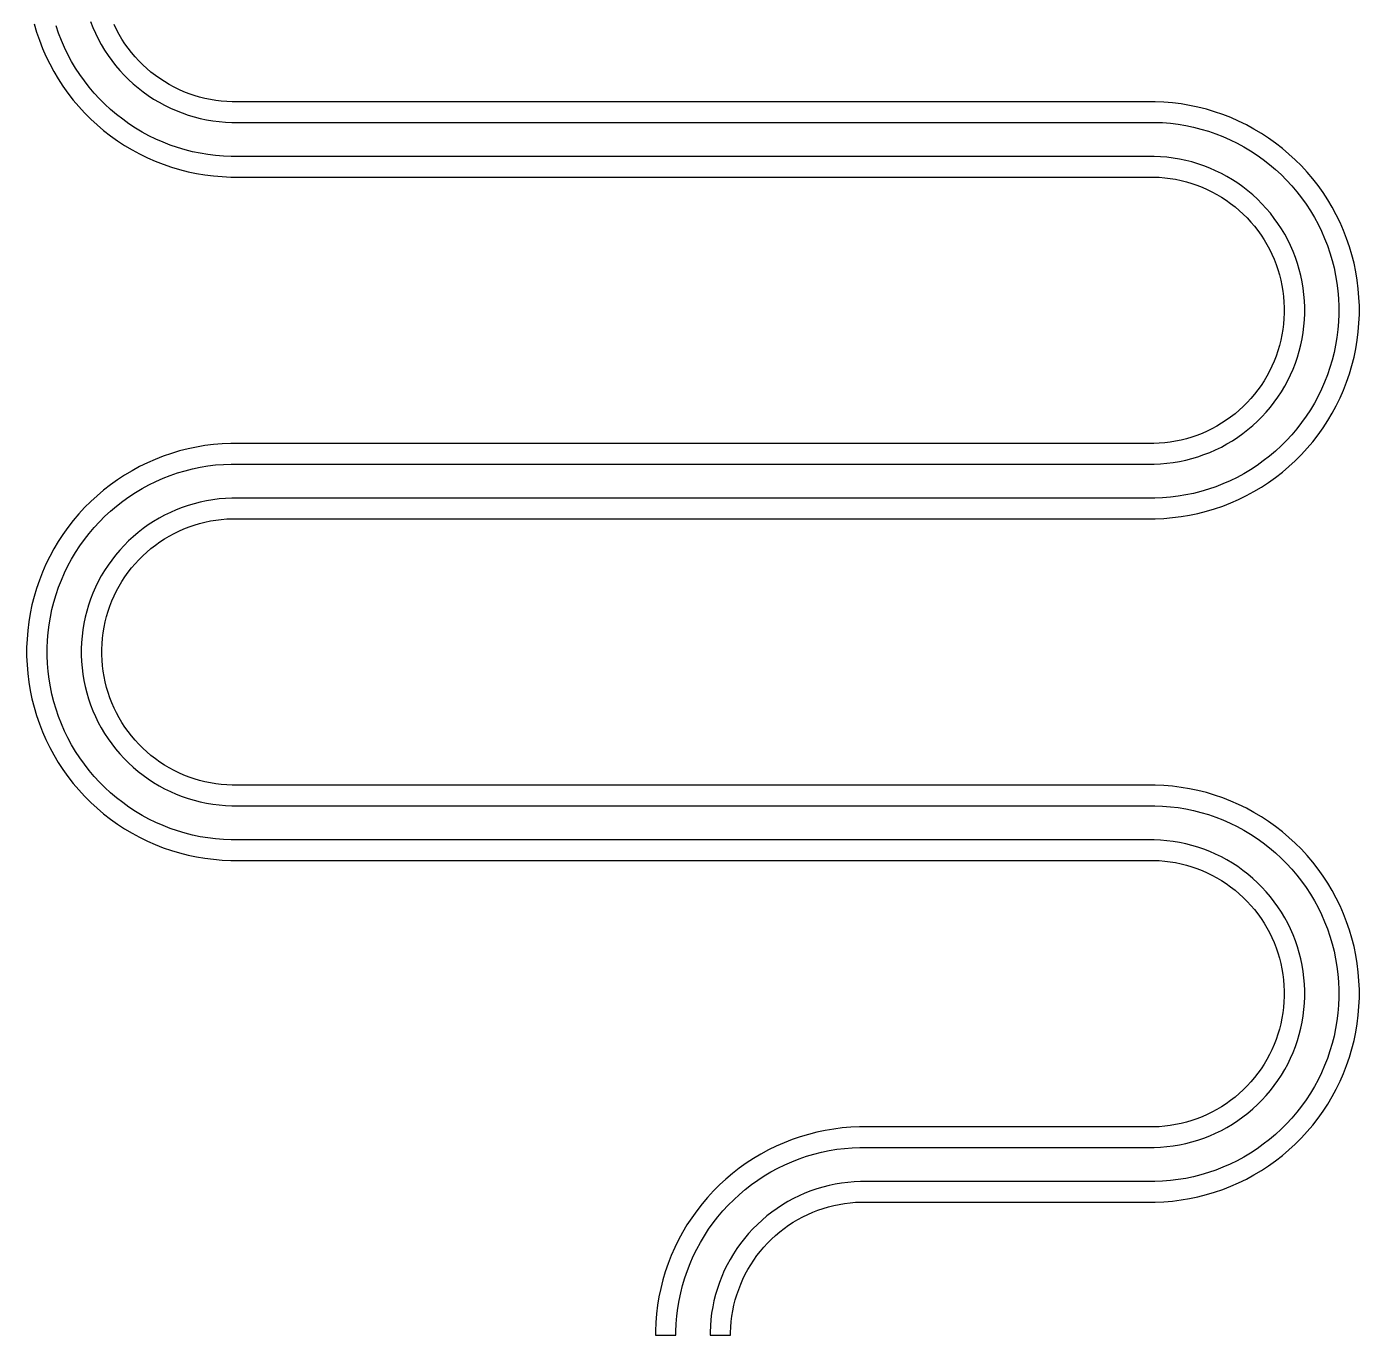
# Model space of a CAD drawing. Extents: x -3354 to 6958, y 9496 to 19808.
# Drawn here: x 3153.7 to 3543.9, y 13526 to 13909 of the extents above; entities that cross this region are included whole.
import ezdxf

# ---------------------------------------------------------------- set-up
doc = ezdxf.new("R2010")
doc.units = 0
doc.layers.add('L1D0', color=3, linetype='CONTINUOUS')

msp = doc.modelspace()

# ---------------------------------------------------------------- linework, layer by layer
at = {"layer": 'L1D0'}
for points in [[(3155.889, 13909.816), (3156.609, 13907.399), (3157.428, 13905.014), (3158.344, 13902.664), (3159.357, 13900.355), (3160.465, 13898.089), (3161.665, 13895.871), (3162.956, 13893.705), (3164.336, 13891.594), (3165.801, 13889.541), (3167.35, 13887.551), (3168.98, 13885.627), (3170.688, 13883.771), (3172.471, 13881.988), (3174.327, 13880.28), (3176.251, 13878.65), (3178.241, 13877.101), (3180.294, 13875.636), (3182.405, 13874.256), (3184.571, 13872.965), (3186.789, 13871.765), (3189.055, 13870.657), (3191.364, 13869.644), (3193.714, 13868.728), (3196.099, 13867.909), (3198.516, 13867.189), (3200.961, 13866.57), (3203.429, 13866.053), (3205.916, 13865.637), (3208.419, 13865.325), (3210.932, 13865.117), (3213.452, 13865.013), (3483.753, 13865.013), (3485.364, 13864.946), (3486.971, 13864.813), (3488.571, 13864.614), (3490.161, 13864.348), (3491.739, 13864.018), (3493.302, 13863.622), (3494.848, 13863.162), (3496.373, 13862.638), (3497.875, 13862.052), (3499.351, 13861.404), (3500.8, 13860.696), (3502.218, 13859.929), (3503.603, 13859.103), (3504.953, 13858.222), (3506.265, 13857.285), (3507.537, 13856.294), (3508.768, 13855.252), (3509.954, 13854.16), (3511.094, 13853.02), (3512.186, 13851.834), (3513.228, 13850.603), (3514.219, 13849.331), (3515.156, 13848.019), (3516.037, 13846.669), (3516.863, 13845.284), (3517.63, 13843.866), (3518.338, 13842.417), (3518.986, 13840.941), (3519.572, 13839.439), (3520.096, 13837.914), (3520.556, 13836.368), (3520.952, 13834.805), (3521.282, 13833.227), (3521.548, 13831.637), (3521.747, 13830.037), (3521.88, 13828.43), (3521.947, 13826.819), (3521.947, 13825.207), (3521.88, 13823.596), (3521.747, 13821.989), (3521.548, 13820.389), (3521.282, 13818.799), (3520.952, 13817.221), (3520.556, 13815.658), (3520.096, 13814.112), (3519.572, 13812.587), (3518.986, 13811.085), (3518.338, 13809.609), (3517.63, 13808.16), (3516.863, 13806.742), (3516.037, 13805.357), (3515.156, 13804.007), (3514.219, 13802.695), (3513.228, 13801.423), (3512.186, 13800.192), (3511.094, 13799.006), (3509.954, 13797.866), (3508.768, 13796.774), (3507.537, 13795.732), (3506.265, 13794.741), (3504.953, 13793.804), (3503.603, 13792.923), (3502.218, 13792.097), (3500.8, 13791.33), (3499.351, 13790.622), (3497.875, 13789.974), (3496.373, 13789.388), (3494.848, 13788.864), (3493.302, 13788.404), (3491.739, 13788.008), (3490.161, 13787.678), (3488.571, 13787.412), (3486.971, 13787.213), (3485.364, 13787.08), (3483.753, 13787.013), (3213.452, 13787.013), (3210.932, 13786.909), (3208.419, 13786.701), (3205.916, 13786.389), (3203.429, 13785.973), (3200.961, 13785.456), (3198.516, 13784.837), (3196.099, 13784.117), (3193.714, 13783.298), (3191.364, 13782.382), (3189.055, 13781.369), (3186.789, 13780.261), (3184.571, 13779.061), (3182.405, 13777.77), (3180.294, 13776.39), (3178.241, 13774.925), (3176.251, 13773.376), (3174.327, 13771.746), (3172.471, 13770.038), (3170.688, 13768.255), (3168.98, 13766.399), (3167.35, 13764.475), (3165.801, 13762.485), (3164.336, 13760.432), (3162.956, 13758.321), (3161.665, 13756.155), (3160.465, 13753.937), (3159.357, 13751.671), (3158.344, 13749.362), (3157.428, 13747.012), (3156.609, 13744.627), (3155.889, 13742.21), (3155.27, 13739.765), (3154.753, 13737.297), (3154.337, 13734.81), (3154.025, 13732.307), (3153.817, 13729.794), (3153.713, 13727.274), (3153.713, 13724.752), (3153.817, 13722.232), (3154.025, 13719.719), (3154.337, 13717.216), (3154.753, 13714.729), (3155.27, 13712.261), (3155.889, 13709.816), (3156.609, 13707.399), (3157.428, 13705.014), (3158.344, 13702.664), (3159.357, 13700.355), (3160.465, 13698.089), (3161.665, 13695.871), (3162.956, 13693.705), (3164.336, 13691.594), (3165.801, 13689.541), (3167.35, 13687.551), (3168.98, 13685.627), (3170.688, 13683.771), (3172.471, 13681.988), (3174.327, 13680.28), (3176.251, 13678.65), (3178.241, 13677.101), (3180.294, 13675.636), (3182.405, 13674.256), (3184.571, 13672.965), (3186.789, 13671.765), (3189.055, 13670.657), (3191.364, 13669.644), (3193.714, 13668.728), (3196.099, 13667.909), (3198.516, 13667.189), (3200.961, 13666.57), (3203.429, 13666.053), (3205.916, 13665.637), (3208.419, 13665.325), (3210.932, 13665.117), (3213.452, 13665.013), (3483.753, 13665.013), (3485.364, 13664.946), (3486.971, 13664.813), (3488.571, 13664.614), (3490.161, 13664.348), (3491.739, 13664.018), (3493.302, 13663.622), (3494.848, 13663.162), (3496.373, 13662.638), (3497.875, 13662.052), (3499.351, 13661.404), (3500.8, 13660.696), (3502.218, 13659.929), (3503.603, 13659.103), (3504.953, 13658.222), (3506.265, 13657.285), (3507.537, 13656.294), (3508.768, 13655.252), (3509.954, 13654.16), (3511.094, 13653.02), (3512.186, 13651.834), (3513.228, 13650.603), (3514.219, 13649.331), (3515.156, 13648.019), (3516.037, 13646.669), (3516.863, 13645.284), (3517.63, 13643.866), (3518.338, 13642.417), (3518.986, 13640.941), (3519.572, 13639.439), (3520.096, 13637.914), (3520.556, 13636.368), (3520.952, 13634.805), (3521.282, 13633.227), (3521.548, 13631.637), (3521.747, 13630.037), (3521.88, 13628.43), (3521.947, 13626.819), (3521.947, 13625.207), (3521.88, 13623.596), (3521.747, 13621.989), (3521.548, 13620.389), (3521.282, 13618.799), (3520.952, 13617.221), (3520.556, 13615.658), (3520.096, 13614.112), (3519.572, 13612.587), (3518.986, 13611.085), (3518.338, 13609.609), (3517.63, 13608.16), (3516.863, 13606.742), (3516.037, 13605.357), (3515.156, 13604.007), (3514.219, 13602.695), (3513.228, 13601.423), (3512.186, 13600.192), (3511.094, 13599.006), (3509.954, 13597.866), (3508.768, 13596.774), (3507.537, 13595.732), (3506.265, 13594.741), (3504.953, 13593.804), (3503.603, 13592.923), (3502.218, 13592.097), (3500.8, 13591.33), (3499.351, 13590.622), (3497.875, 13589.974), (3496.373, 13589.388), (3494.848, 13588.864), (3493.302, 13588.404), (3491.739, 13588.008), (3490.161, 13587.678), (3488.571, 13587.412), (3486.971, 13587.213), (3485.364, 13587.08), (3483.753, 13587.013), (3397.569, 13587.013), (3395.049, 13586.909), (3392.536, 13586.701), (3390.033, 13586.389), (3387.546, 13585.973), (3385.078, 13585.456), (3382.633, 13584.837), (3380.216, 13584.117), (3377.831, 13583.298), (3375.481, 13582.382), (3373.172, 13581.369), (3370.906, 13580.261), (3368.688, 13579.061), (3366.522, 13577.77), (3364.411, 13576.39), (3362.358, 13574.925), (3360.368, 13573.376), (3358.444, 13571.746), (3356.588, 13570.038), (3354.805, 13568.255), (3353.097, 13566.399), (3351.467, 13564.475), (3349.918, 13562.485), (3348.453, 13560.432), (3347.073, 13558.321), (3345.782, 13556.155), (3344.582, 13553.937), (3343.474, 13551.671), (3342.461, 13549.362), (3341.545, 13547.012), (3340.726, 13544.627), (3340.006, 13542.21), (3339.387, 13539.765), (3338.87, 13537.297), (3338.454, 13534.81), (3338.142, 13532.307), (3337.934, 13529.794), (3337.83, 13527.274), (3337.83, 13526.013), (3343.83, 13526.013), (3343.83, 13527.15), (3343.924, 13529.422), (3344.112, 13531.688), (3344.393, 13533.944), (3344.767, 13536.187), (3345.234, 13538.413), (3345.792, 13540.617), (3346.441, 13542.796), (3347.179, 13544.947), (3348.006, 13547.065), (3348.919, 13549.147), (3349.918, 13551.19), (3351, 13553.19), (3352.164, 13555.143), (3353.408, 13557.047), (3354.729, 13558.898), (3356.126, 13560.692), (3357.595, 13562.427), (3359.135, 13564.1), (3360.743, 13565.708), (3362.416, 13567.248), (3364.151, 13568.717), (3365.945, 13570.114), (3367.796, 13571.435), (3369.7, 13572.679), (3371.653, 13573.843), (3373.653, 13574.925), (3375.696, 13575.924), (3377.778, 13576.837), (3379.896, 13577.664), (3382.047, 13578.402), (3384.226, 13579.051), (3386.43, 13579.609), (3388.656, 13580.076), (3390.899, 13580.45), (3393.155, 13580.731), (3395.421, 13580.919), (3397.693, 13581.013), (3483.877, 13581.013), (3485.736, 13581.09), (3487.59, 13581.244), (3489.436, 13581.474), (3491.271, 13581.78), (3493.092, 13582.162), (3494.896, 13582.618), (3496.679, 13583.149), (3498.438, 13583.753), (3500.171, 13584.43), (3501.875, 13585.177), (3503.547, 13585.994), (3505.183, 13586.879), (3506.781, 13587.832), (3508.338, 13588.849), (3509.853, 13589.93), (3511.321, 13591.073), (3512.74, 13592.275), (3514.109, 13593.535), (3515.425, 13594.851), (3516.685, 13596.22), (3517.887, 13597.639), (3519.03, 13599.107), (3520.111, 13600.622), (3521.128, 13602.179), (3522.081, 13603.777), (3522.966, 13605.413), (3523.783, 13607.085), (3524.53, 13608.789), (3525.207, 13610.522), (3525.811, 13612.281), (3526.342, 13614.064), (3526.798, 13615.868), (3527.18, 13617.689), (3527.486, 13619.524), (3527.716, 13621.37), (3527.87, 13623.224), (3527.947, 13625.083), (3527.947, 13626.943), (3527.87, 13628.802), (3527.716, 13630.656), (3527.486, 13632.502), (3527.18, 13634.337), (3526.798, 13636.158), (3526.342, 13637.962), (3525.811, 13639.745), (3525.207, 13641.504), (3524.53, 13643.237), (3523.783, 13644.941), (3522.966, 13646.613), (3522.081, 13648.249), (3521.128, 13649.847), (3520.111, 13651.404), (3519.03, 13652.919), (3517.887, 13654.387), (3516.685, 13655.806), (3515.425, 13657.175), (3514.109, 13658.491), (3512.74, 13659.751), (3511.321, 13660.953), (3509.853, 13662.096), (3508.338, 13663.177), (3506.781, 13664.194), (3505.183, 13665.147), (3503.547, 13666.032), (3501.875, 13666.849), (3500.171, 13667.596), (3498.438, 13668.273), (3496.679, 13668.877), (3494.896, 13669.408), (3493.092, 13669.864), (3491.271, 13670.246), (3489.436, 13670.552), (3487.59, 13670.782), (3485.736, 13670.936), (3483.877, 13671.013), (3213.576, 13671.013), (3211.304, 13671.107), (3209.038, 13671.295), (3206.782, 13671.576), (3204.539, 13671.95), (3202.313, 13672.417), (3200.109, 13672.975), (3197.93, 13673.624), (3195.779, 13674.362), (3193.661, 13675.189), (3191.579, 13676.102), (3189.536, 13677.101), (3187.536, 13678.183), (3185.583, 13679.347), (3183.679, 13680.591), (3181.828, 13681.912), (3180.034, 13683.309), (3178.299, 13684.778), (3176.626, 13686.318), (3175.018, 13687.926), (3173.478, 13689.599), (3172.009, 13691.334), (3170.612, 13693.128), (3169.291, 13694.979), (3168.047, 13696.883), (3166.883, 13698.836), (3165.801, 13700.836), (3164.802, 13702.879), (3163.889, 13704.961), (3163.062, 13707.079), (3162.324, 13709.23), (3161.675, 13711.409), (3161.117, 13713.613), (3160.65, 13715.839), (3160.276, 13718.082), (3159.995, 13720.338), (3159.807, 13722.604), (3159.713, 13724.876), (3159.713, 13727.15), (3159.807, 13729.422), (3159.995, 13731.688), (3160.276, 13733.944), (3160.65, 13736.187), (3161.117, 13738.413), (3161.675, 13740.617), (3162.324, 13742.796), (3163.062, 13744.947), (3163.889, 13747.065), (3164.802, 13749.147), (3165.801, 13751.19), (3166.883, 13753.19), (3168.047, 13755.143), (3169.291, 13757.047), (3170.612, 13758.898), (3172.009, 13760.692), (3173.478, 13762.427), (3175.018, 13764.1), (3176.626, 13765.708), (3178.299, 13767.248), (3180.034, 13768.717), (3181.828, 13770.114), (3183.679, 13771.435), (3185.583, 13772.679), (3187.536, 13773.843), (3189.536, 13774.925), (3191.579, 13775.924), (3193.661, 13776.837), (3195.779, 13777.664), (3197.93, 13778.402), (3200.109, 13779.051), (3202.313, 13779.609), (3204.539, 13780.076), (3206.782, 13780.45), (3209.038, 13780.731), (3211.304, 13780.919), (3213.576, 13781.013), (3483.877, 13781.013), (3485.736, 13781.09), (3487.59, 13781.244), (3489.436, 13781.474), (3491.271, 13781.78), (3493.092, 13782.162), (3494.896, 13782.618), (3496.679, 13783.149), (3498.438, 13783.753), (3500.171, 13784.43), (3501.875, 13785.177), (3503.547, 13785.994), (3505.183, 13786.879), (3506.781, 13787.832), (3508.338, 13788.849), (3509.853, 13789.93), (3511.321, 13791.073), (3512.74, 13792.275), (3514.109, 13793.535), (3515.425, 13794.851), (3516.685, 13796.22), (3517.887, 13797.639), (3519.03, 13799.107), (3520.111, 13800.622), (3521.128, 13802.179), (3522.081, 13803.777), (3522.966, 13805.413), (3523.783, 13807.085), (3524.53, 13808.789), (3525.207, 13810.522), (3525.811, 13812.281), (3526.342, 13814.064), (3526.798, 13815.868), (3527.18, 13817.689), (3527.486, 13819.524), (3527.716, 13821.37), (3527.87, 13823.224), (3527.947, 13825.083), (3527.947, 13826.943), (3527.87, 13828.802), (3527.716, 13830.656), (3527.486, 13832.502), (3527.18, 13834.337), (3526.798, 13836.158), (3526.342, 13837.962), (3525.811, 13839.745), (3525.207, 13841.504), (3524.53, 13843.237), (3523.783, 13844.941), (3522.966, 13846.613), (3522.081, 13848.249), (3521.128, 13849.847), (3520.111, 13851.404), (3519.03, 13852.919), (3517.887, 13854.387), (3516.685, 13855.806), (3515.425, 13857.175), (3514.109, 13858.491), (3512.74, 13859.751), (3511.321, 13860.953), (3509.853, 13862.096), (3508.338, 13863.177), (3506.781, 13864.194), (3505.183, 13865.147), (3503.547, 13866.032), (3501.875, 13866.849), (3500.171, 13867.596), (3498.438, 13868.273), (3496.679, 13868.877), (3494.896, 13869.408), (3493.092, 13869.864), (3491.271, 13870.246), (3489.436, 13870.552), (3487.59, 13870.782), (3485.736, 13870.936), (3483.877, 13871.013), (3213.576, 13871.013), (3211.304, 13871.107), (3209.038, 13871.295), (3206.782, 13871.576), (3204.539, 13871.95), (3202.313, 13872.417), (3200.109, 13872.975), (3197.93, 13873.624), (3195.779, 13874.362), (3193.661, 13875.189), (3191.579, 13876.102), (3189.536, 13877.101), (3187.536, 13878.183), (3185.583, 13879.347), (3183.679, 13880.591), (3181.828, 13881.912), (3180.034, 13883.309), (3178.299, 13884.778), (3176.626, 13886.318), (3175.018, 13887.926), (3173.478, 13889.599), (3172.009, 13891.334), (3170.612, 13893.128), (3169.291, 13894.979), (3168.047, 13896.883), (3166.883, 13898.836), (3165.801, 13900.836), (3164.802, 13902.879), (3163.889, 13904.961), (3163.062, 13907.079), (3162.324, 13909.23)], [(3172.453, 13910.522), (3173.13, 13908.789), (3173.877, 13907.085), (3174.694, 13905.413), (3175.579, 13903.777), (3176.532, 13902.179), (3177.549, 13900.622), (3178.63, 13899.107), (3179.773, 13897.639), (3180.975, 13896.22), (3182.235, 13894.851), (3183.551, 13893.535), (3184.92, 13892.275), (3186.339, 13891.073), (3187.807, 13889.93), (3189.322, 13888.849), (3190.879, 13887.832), (3192.477, 13886.879), (3194.113, 13885.994), (3195.785, 13885.177), (3197.489, 13884.43), (3199.222, 13883.753), (3200.981, 13883.149), (3202.764, 13882.618), (3204.568, 13882.162), (3206.389, 13881.78), (3208.224, 13881.474), (3210.07, 13881.244), (3211.924, 13881.09), (3213.783, 13881.013), (3484.084, 13881.013), (3486.356, 13880.919), (3488.622, 13880.731), (3490.878, 13880.45), (3493.121, 13880.076), (3495.347, 13879.609), (3497.551, 13879.051), (3499.73, 13878.402), (3501.881, 13877.664), (3503.999, 13876.837), (3506.081, 13875.924), (3508.124, 13874.925), (3510.124, 13873.843), (3512.077, 13872.679), (3513.981, 13871.435), (3515.832, 13870.114), (3517.626, 13868.717), (3519.361, 13867.248), (3521.034, 13865.708), (3522.642, 13864.1), (3524.182, 13862.427), (3525.651, 13860.692), (3527.048, 13858.898), (3528.369, 13857.047), (3529.613, 13855.143), (3530.777, 13853.19), (3531.859, 13851.19), (3532.858, 13849.147), (3533.771, 13847.065), (3534.598, 13844.947), (3535.336, 13842.796), (3535.985, 13840.617), (3536.543, 13838.413), (3537.01, 13836.187), (3537.384, 13833.944), (3537.665, 13831.688), (3537.853, 13829.422), (3537.947, 13827.15), (3537.947, 13824.876), (3537.853, 13822.604), (3537.665, 13820.338), (3537.384, 13818.082), (3537.01, 13815.839), (3536.543, 13813.613), (3535.985, 13811.409), (3535.336, 13809.23), (3534.598, 13807.079), (3533.771, 13804.961), (3532.858, 13802.879), (3531.859, 13800.836), (3530.777, 13798.836), (3529.613, 13796.883), (3528.369, 13794.979), (3527.048, 13793.128), (3525.651, 13791.334), (3524.182, 13789.599), (3522.642, 13787.926), (3521.034, 13786.318), (3519.361, 13784.778), (3517.626, 13783.309), (3515.832, 13781.912), (3513.981, 13780.591), (3512.077, 13779.347), (3510.124, 13778.183), (3508.124, 13777.101), (3506.081, 13776.102), (3503.999, 13775.189), (3501.881, 13774.362), (3499.73, 13773.624), (3497.551, 13772.975), (3495.347, 13772.417), (3493.121, 13771.95), (3490.878, 13771.576), (3488.622, 13771.295), (3486.356, 13771.107), (3484.084, 13771.013), (3213.783, 13771.013), (3211.924, 13770.936), (3210.07, 13770.782), (3208.224, 13770.552), (3206.389, 13770.246), (3204.568, 13769.864), (3202.764, 13769.408), (3200.981, 13768.877), (3199.222, 13768.273), (3197.489, 13767.596), (3195.785, 13766.849), (3194.113, 13766.032), (3192.477, 13765.147), (3190.879, 13764.194), (3189.322, 13763.177), (3187.807, 13762.096), (3186.339, 13760.953), (3184.92, 13759.751), (3183.551, 13758.491), (3182.235, 13757.175), (3180.975, 13755.806), (3179.773, 13754.387), (3178.63, 13752.919), (3177.549, 13751.404), (3176.532, 13749.847), (3175.579, 13748.249), (3174.694, 13746.613), (3173.877, 13744.941), (3173.13, 13743.237), (3172.453, 13741.504), (3171.849, 13739.745), (3171.318, 13737.962), (3170.862, 13736.158), (3170.48, 13734.337), (3170.174, 13732.502), (3169.944, 13730.656), (3169.79, 13728.802), (3169.713, 13726.943), (3169.713, 13725.083), (3169.79, 13723.224), (3169.944, 13721.37), (3170.174, 13719.524), (3170.48, 13717.689), (3170.862, 13715.868), (3171.318, 13714.064), (3171.849, 13712.281), (3172.453, 13710.522), (3173.13, 13708.789), (3173.877, 13707.085), (3174.694, 13705.413), (3175.579, 13703.777), (3176.532, 13702.179), (3177.549, 13700.622), (3178.63, 13699.107), (3179.773, 13697.639), (3180.975, 13696.22), (3182.235, 13694.851), (3183.551, 13693.535), (3184.92, 13692.275), (3186.339, 13691.073), (3187.807, 13689.93), (3189.322, 13688.849), (3190.879, 13687.832), (3192.477, 13686.879), (3194.113, 13685.994), (3195.785, 13685.177), (3197.489, 13684.43), (3199.222, 13683.753), (3200.981, 13683.149), (3202.764, 13682.618), (3204.568, 13682.162), (3206.389, 13681.78), (3208.224, 13681.474), (3210.07, 13681.244), (3211.924, 13681.09), (3213.783, 13681.013), (3484.084, 13681.013), (3486.356, 13680.919), (3488.622, 13680.731), (3490.878, 13680.45), (3493.121, 13680.076), (3495.347, 13679.609), (3497.551, 13679.051), (3499.73, 13678.402), (3501.881, 13677.664), (3503.999, 13676.837), (3506.081, 13675.924), (3508.124, 13674.925), (3510.124, 13673.843), (3512.077, 13672.679), (3513.981, 13671.435), (3515.832, 13670.114), (3517.626, 13668.717), (3519.361, 13667.248), (3521.034, 13665.708), (3522.642, 13664.1), (3524.182, 13662.427), (3525.651, 13660.692), (3527.048, 13658.898), (3528.369, 13657.047), (3529.613, 13655.143), (3530.777, 13653.19), (3531.859, 13651.19), (3532.858, 13649.147), (3533.771, 13647.065), (3534.598, 13644.947), (3535.336, 13642.796), (3535.985, 13640.617), (3536.543, 13638.413), (3537.01, 13636.187), (3537.384, 13633.944), (3537.665, 13631.688), (3537.853, 13629.422), (3537.947, 13627.15), (3537.947, 13624.876), (3537.853, 13622.604), (3537.665, 13620.338), (3537.384, 13618.082), (3537.01, 13615.839), (3536.543, 13613.613), (3535.985, 13611.409), (3535.336, 13609.23), (3534.598, 13607.079), (3533.771, 13604.961), (3532.858, 13602.879), (3531.859, 13600.836), (3530.777, 13598.836), (3529.613, 13596.883), (3528.369, 13594.979), (3527.048, 13593.128), (3525.651, 13591.334), (3524.182, 13589.599), (3522.642, 13587.926), (3521.034, 13586.318), (3519.361, 13584.778), (3517.626, 13583.309), (3515.832, 13581.912), (3513.981, 13580.591), (3512.077, 13579.347), (3510.124, 13578.183), (3508.124, 13577.101), (3506.081, 13576.102), (3503.999, 13575.189), (3501.881, 13574.362), (3499.73, 13573.624), (3497.551, 13572.975), (3495.347, 13572.417), (3493.121, 13571.95), (3490.878, 13571.576), (3488.622, 13571.295), (3486.356, 13571.107), (3484.084, 13571.013), (3397.9, 13571.013), (3396.041, 13570.936), (3394.187, 13570.782), (3392.341, 13570.552), (3390.506, 13570.246), (3388.685, 13569.864), (3386.881, 13569.408), (3385.098, 13568.877), (3383.339, 13568.273), (3381.606, 13567.596), (3379.902, 13566.849), (3378.23, 13566.032), (3376.594, 13565.147), (3374.996, 13564.194), (3373.439, 13563.177), (3371.924, 13562.096), (3370.456, 13560.953), (3369.037, 13559.751), (3367.668, 13558.491), (3366.352, 13557.175), (3365.092, 13555.806), (3363.89, 13554.387), (3362.747, 13552.919), (3361.666, 13551.404), (3360.649, 13549.847), (3359.696, 13548.249), (3358.811, 13546.613), (3357.994, 13544.941), (3357.247, 13543.237), (3356.57, 13541.504), (3355.966, 13539.745), (3355.435, 13537.962), (3354.979, 13536.158), (3354.597, 13534.337), (3354.291, 13532.502), (3354.061, 13530.656), (3353.907, 13528.802), (3353.83, 13526.943), (3353.83, 13526.013), (3359.83, 13526.013), (3359.83, 13526.819), (3359.897, 13528.43), (3360.03, 13530.037), (3360.229, 13531.637), (3360.495, 13533.227), (3360.825, 13534.805), (3361.221, 13536.368), (3361.681, 13537.914), (3362.205, 13539.439), (3362.791, 13540.941), (3363.439, 13542.417), (3364.147, 13543.866), (3364.914, 13545.284), (3365.74, 13546.669), (3366.621, 13548.019), (3367.558, 13549.331), (3368.549, 13550.603), (3369.591, 13551.834), (3370.683, 13553.02), (3371.823, 13554.16), (3373.009, 13555.252), (3374.24, 13556.294), (3375.512, 13557.285), (3376.824, 13558.222), (3378.174, 13559.103), (3379.559, 13559.929), (3380.977, 13560.696), (3382.426, 13561.404), (3383.902, 13562.052), (3385.404, 13562.638), (3386.929, 13563.162), (3388.475, 13563.622), (3390.038, 13564.018), (3391.616, 13564.348), (3393.206, 13564.614), (3394.806, 13564.813), (3396.413, 13564.946), (3398.024, 13565.013), (3484.208, 13565.013), (3486.728, 13565.117), (3489.241, 13565.325), (3491.744, 13565.637), (3494.231, 13566.053), (3496.699, 13566.57), (3499.144, 13567.189), (3501.561, 13567.909), (3503.946, 13568.728), (3506.296, 13569.644), (3508.605, 13570.657), (3510.871, 13571.765), (3513.089, 13572.965), (3515.255, 13574.256), (3517.366, 13575.636), (3519.419, 13577.101), (3521.409, 13578.65), (3523.333, 13580.28), (3525.189, 13581.988), (3526.972, 13583.771), (3528.68, 13585.627), (3530.31, 13587.551), (3531.859, 13589.541), (3533.324, 13591.594), (3534.704, 13593.705), (3535.995, 13595.871), (3537.195, 13598.089), (3538.303, 13600.355), (3539.316, 13602.664), (3540.232, 13605.014), (3541.051, 13607.399), (3541.771, 13609.816), (3542.39, 13612.261), (3542.907, 13614.729), (3543.323, 13617.216), (3543.635, 13619.719), (3543.843, 13622.232), (3543.947, 13624.752), (3543.947, 13627.274), (3543.843, 13629.794), (3543.635, 13632.307), (3543.323, 13634.81), (3542.907, 13637.297), (3542.39, 13639.765), (3541.771, 13642.21), (3541.051, 13644.627), (3540.232, 13647.012), (3539.316, 13649.362), (3538.303, 13651.671), (3537.195, 13653.937), (3535.995, 13656.155), (3534.704, 13658.321), (3533.324, 13660.432), (3531.859, 13662.485), (3530.31, 13664.475), (3528.68, 13666.399), (3526.972, 13668.255), (3525.189, 13670.038), (3523.333, 13671.746), (3521.409, 13673.376), (3519.419, 13674.925), (3517.366, 13676.39), (3515.255, 13677.77), (3513.089, 13679.061), (3510.871, 13680.261), (3508.605, 13681.369), (3506.296, 13682.382), (3503.946, 13683.298), (3501.561, 13684.117), (3499.144, 13684.837), (3496.699, 13685.456), (3494.231, 13685.973), (3491.744, 13686.389), (3489.241, 13686.701), (3486.728, 13686.909), (3484.208, 13687.013), (3213.907, 13687.013), (3212.296, 13687.08), (3210.689, 13687.213), (3209.089, 13687.412), (3207.499, 13687.678), (3205.921, 13688.008), (3204.358, 13688.404), (3202.812, 13688.864), (3201.287, 13689.388), (3199.785, 13689.974), (3198.309, 13690.622), (3196.86, 13691.33), (3195.442, 13692.097), (3194.057, 13692.923), (3192.707, 13693.804), (3191.395, 13694.741), (3190.123, 13695.732), (3188.892, 13696.774), (3187.706, 13697.866), (3186.566, 13699.006), (3185.474, 13700.192), (3184.432, 13701.423), (3183.441, 13702.695), (3182.504, 13704.007), (3181.623, 13705.357), (3180.797, 13706.742), (3180.03, 13708.16), (3179.322, 13709.609), (3178.674, 13711.085), (3178.088, 13712.587), (3177.564, 13714.112), (3177.104, 13715.658), (3176.708, 13717.221), (3176.378, 13718.799), (3176.112, 13720.389), (3175.913, 13721.989), (3175.78, 13723.596), (3175.713, 13725.207), (3175.713, 13726.819), (3175.78, 13728.43), (3175.913, 13730.037), (3176.112, 13731.637), (3176.378, 13733.227), (3176.708, 13734.805), (3177.104, 13736.368), (3177.564, 13737.914), (3178.088, 13739.439), (3178.674, 13740.941), (3179.322, 13742.417), (3180.03, 13743.866), (3180.797, 13745.284), (3181.623, 13746.669), (3182.504, 13748.019), (3183.441, 13749.331), (3184.432, 13750.603), (3185.474, 13751.834), (3186.566, 13753.02), (3187.706, 13754.16), (3188.892, 13755.252), (3190.123, 13756.294), (3191.395, 13757.285), (3192.707, 13758.222), (3194.057, 13759.103), (3195.442, 13759.929), (3196.86, 13760.696), (3198.309, 13761.404), (3199.785, 13762.052), (3201.287, 13762.638), (3202.812, 13763.162), (3204.358, 13763.622), (3205.921, 13764.018), (3207.499, 13764.348), (3209.089, 13764.614), (3210.689, 13764.813), (3212.296, 13764.946), (3213.907, 13765.013), (3484.208, 13765.013), (3486.728, 13765.117), (3489.241, 13765.325), (3491.744, 13765.637), (3494.231, 13766.053), (3496.699, 13766.57), (3499.144, 13767.189), (3501.561, 13767.909), (3503.946, 13768.728), (3506.296, 13769.644), (3508.605, 13770.657), (3510.871, 13771.765), (3513.089, 13772.965), (3515.255, 13774.256), (3517.366, 13775.636), (3519.419, 13777.101), (3521.409, 13778.65), (3523.333, 13780.28), (3525.189, 13781.988), (3526.972, 13783.771), (3528.68, 13785.627), (3530.31, 13787.551), (3531.859, 13789.541), (3533.324, 13791.594), (3534.704, 13793.705), (3535.995, 13795.871), (3537.195, 13798.089), (3538.303, 13800.355), (3539.316, 13802.664), (3540.232, 13805.014), (3541.051, 13807.399), (3541.771, 13809.816), (3542.39, 13812.261), (3542.907, 13814.729), (3543.323, 13817.216), (3543.635, 13819.719), (3543.843, 13822.232), (3543.947, 13824.752), (3543.947, 13827.274), (3543.843, 13829.794), (3543.635, 13832.307), (3543.323, 13834.81), (3542.907, 13837.297), (3542.39, 13839.765), (3541.771, 13842.21), (3541.051, 13844.627), (3540.232, 13847.012), (3539.316, 13849.362), (3538.303, 13851.671), (3537.195, 13853.937), (3535.995, 13856.155), (3534.704, 13858.321), (3533.324, 13860.432), (3531.859, 13862.485), (3530.31, 13864.475), (3528.68, 13866.399), (3526.972, 13868.255), (3525.189, 13870.038), (3523.333, 13871.746), (3521.409, 13873.376), (3519.419, 13874.925), (3517.366, 13876.39), (3515.255, 13877.77), (3513.089, 13879.061), (3510.871, 13880.261), (3508.605, 13881.369), (3506.296, 13882.382), (3503.946, 13883.298), (3501.561, 13884.117), (3499.144, 13884.837), (3496.699, 13885.456), (3494.231, 13885.973), (3491.744, 13886.389), (3489.241, 13886.701), (3486.728, 13886.909), (3484.208, 13887.013), (3213.907, 13887.013), (3212.296, 13887.08), (3210.689, 13887.213), (3209.089, 13887.412), (3207.499, 13887.678), (3205.921, 13888.008), (3204.358, 13888.404), (3202.812, 13888.864), (3201.287, 13889.388), (3199.785, 13889.974), (3198.309, 13890.622), (3196.86, 13891.33), (3195.442, 13892.097), (3194.057, 13892.923), (3192.707, 13893.804), (3191.395, 13894.741), (3190.123, 13895.732), (3188.892, 13896.774), (3187.706, 13897.866), (3186.566, 13899.006), (3185.474, 13900.192), (3184.432, 13901.423), (3183.441, 13902.695), (3182.504, 13904.007), (3181.623, 13905.357), (3180.797, 13906.742), (3180.03, 13908.16), (3179.322, 13909.609)]]:
    msp.add_lwpolyline(points, dxfattribs=at)

doc.saveas('drawing.dxf')
